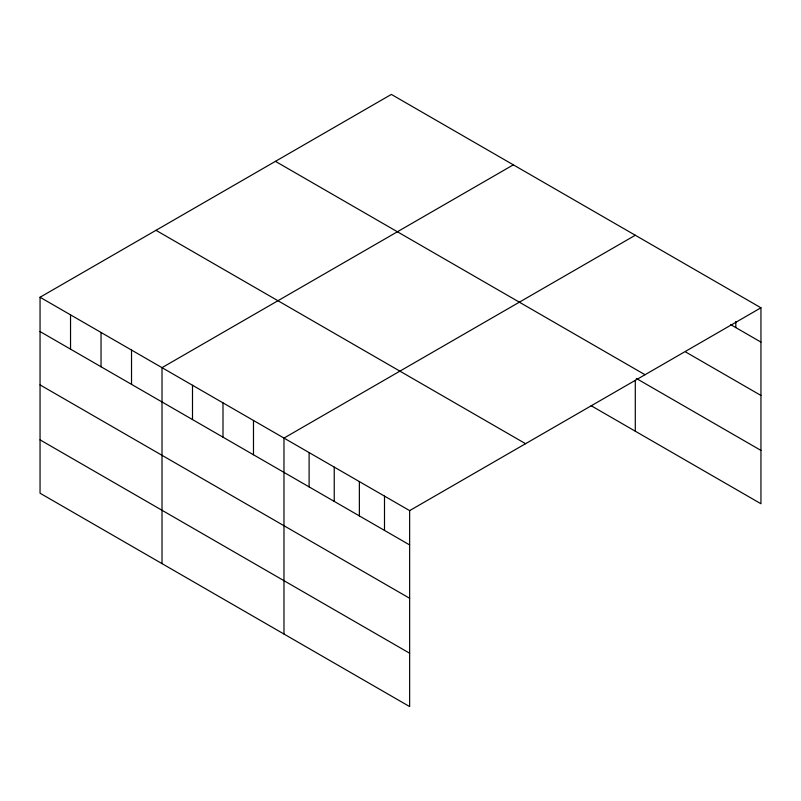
<?xml version="1.0" encoding="UTF-8"?>
<svg xmlns="http://www.w3.org/2000/svg" width="801" height="801" viewBox="0 0 801 801"><rect width="100%" height="100%" fill="white"/><g stroke="black" fill="none" stroke-linecap="round" stroke-linejoin="round"><path stroke-width="1.2" d="M40.05 297.251L409.641 510.627L409.641 706.582L40.05 493.206L40.05 297.251L391.359 94.418L760.95 307.794L760.95 503.749L591.128 405.707M513.331 164.836L162.012 367.659L162.012 563.614M635.293 235.244L283.975 438.077L283.975 634.032M409.641 510.627L760.95 307.794M730.582 324.575L760.95 342.107M685.556 351.919L760.95 395.454M275.434 161.351L645.015 374.728M636.334 378.462L760.95 450.412M155.985 230.318L525.566 443.694M40.05 331.554L409.641 544.93M40.05 384.901L409.641 598.277M40.05 439.859L409.641 653.236M735.819 321.471L735.819 327.599M635.293 380.285L635.293 431.208M384.5 496.119L384.5 530.422M359.369 481.601L359.369 515.914M334.237 467.093L334.237 501.406M309.106 452.585L309.106 486.898M253.486 420.475L253.486 454.778M222.998 402.873L222.998 437.176M192.5 385.261L192.5 419.574M131.524 350.057L131.524 384.37M101.036 332.455L101.036 366.768M70.538 314.853L70.538 349.156"/></g></svg>
